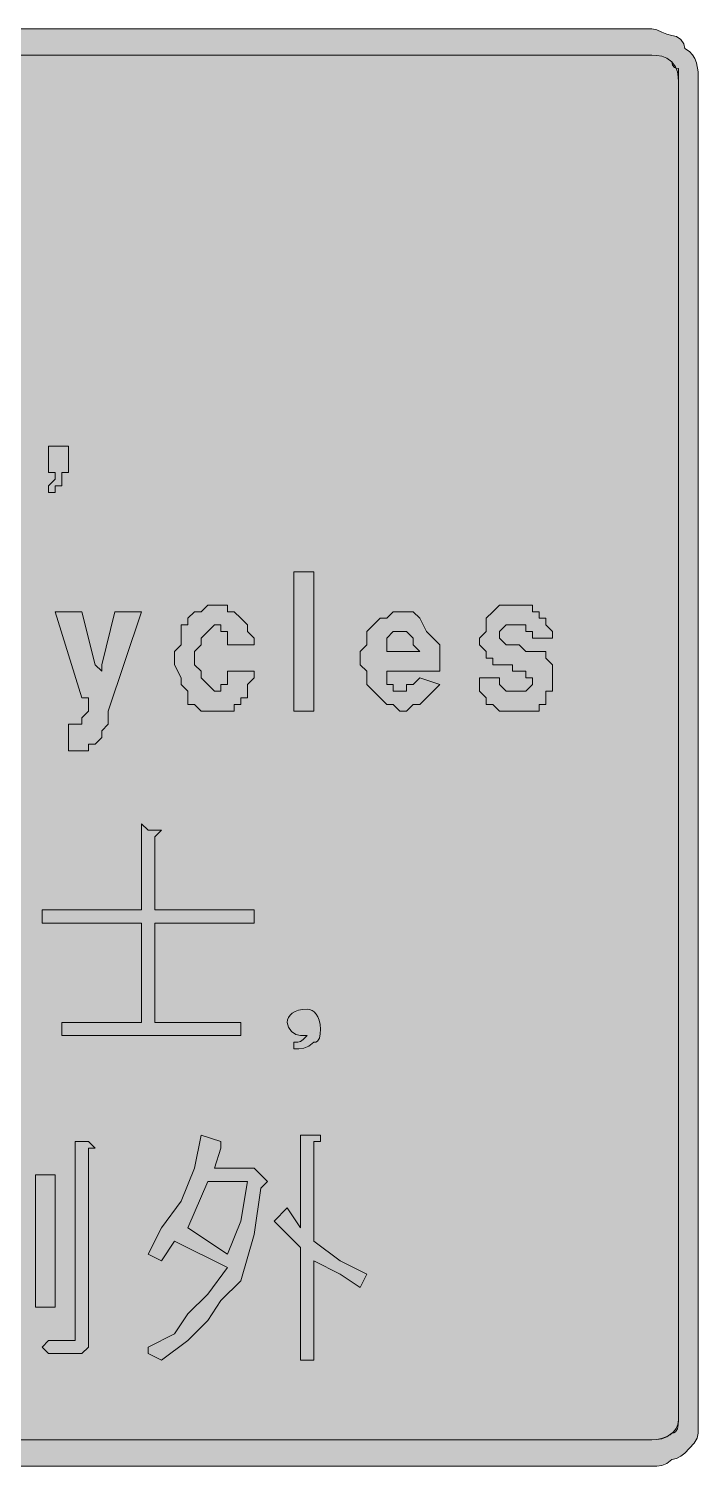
# Model space of a CAD drawing. Header units: metres. Extents: x 7 to 558, y 6 to 266.
# Drawn here: x 436.5 to 557.7, y 5.8 to 266.2 of the extents above; entities that cross this region are included whole.
import ezdxf

# ---------------------------------------------------------------- set-up
doc = ezdxf.new("R2010")
doc.units = ezdxf.units.M
doc.layers.add('FILL_BLACK_000000', color=7, linetype='Continuous', true_color=0x000000)
doc.layers.add('FILL_WHITE_FFFFFF', color=7, linetype='Continuous', true_color=0xffffff)

msp = doc.modelspace()

# ---------------------------------------------------------------- hatches: boundary and pattern name
at = {"layer": 'FILL_BLACK_000000', "true_color": 0x000000}
h = msp.add_hatch(color=7, dxfattribs=at)
h.dxf.hatch_style = 1
h.paths.add_polyline_path([(14.73, 5.91), (13.83, 6.27), (12.93, 6.96), (12.05, 7.15), (11.28, 7.56), (10.53, 8.16), (8.96, 9.96), (7.83, 11.76), (7.44, 12.66), (7.16, 13.56), (6.99, 14.46), (6.93, 15.36), (6.93, 256.56), (6.99, 257.46), (7.16, 258.34), (7.44, 259.2), (7.83, 260.01), (8.34, 260.77), (8.96, 261.45), (9.69, 262.06), (10.53, 262.56), (11.03, 263.4), (11.64, 264.14), (12.32, 264.75), (13.08, 265.26), (13.89, 265.65), (14.75, 265.93), (15.63, 266.1), (16.53, 266.16), (549.33, 266.16), (550.23, 265.97), (551.13, 265.56), (552.03, 265.15), (552.93, 264.96), (553.81, 264.75), (554.58, 264.21), (555.12, 263.44), (555.33, 262.56), (556.12, 262.06), (556.72, 261.45), (557.14, 260.77), (557.43, 260.01), (557.69, 258.34), (557.73, 256.56), (557.73, 15.36), (557.73, 11.76), (557.52, 10.86), (556.98, 9.96), (555.33, 8.16), (554.58, 7.56), (553.81, 7.15), (552.93, 6.96), (552.03, 6.27), (551.13, 5.91), (550.23, 5.78), (549.33, 5.76), (16.53, 5.76), (15.63, 5.78), (14.73, 5.91)])
h.paths.add_polyline_path([(550.23, 10.58), (551.13, 10.71), (552.03, 11.07), (552.93, 11.76), (553.33, 11.81), (553.62, 11.97), (553.98, 12.51), (554.11, 13.28), (554.13, 14.16), (554.13, 256.56), (554.11, 257.46), (553.98, 258.36), (553.62, 259.26), (552.93, 260.16), (552.03, 260.85), (551.13, 261.21), (550.23, 261.34), (549.33, 261.36), (16.53, 261.36), (15.63, 261.34), (14.73, 261.21), (13.83, 260.85), (12.93, 260.16), (11.73, 258.96), (11.73, 256.56), (11.73, 14.16), (11.84, 13.32), (12.14, 12.59), (12.62, 11.97), (13.23, 11.46), (13.96, 11.07), (14.77, 10.79), (15.63, 10.62), (16.53, 10.56), (549.33, 10.56), (550.23, 10.58)], flags=16)
h = msp.add_hatch(color=7, dxfattribs=at)
h.dxf.hatch_style = 1
h.paths.add_polyline_path([(443.73, 185.76), (442.53, 185.76), (442.53, 184.56), (442.53, 183.36), (441.33, 183.36), (441.33, 182.16), (440.13, 182.16), (440.13, 183.36), (441.33, 184.56), (441.33, 185.76), (440.13, 185.76), (440.13, 190.56), (443.73, 190.56), (443.73, 185.76)])
h = msp.add_hatch(color=7, dxfattribs=at)
h.dxf.hatch_style = 1
h.paths.add_polyline_path([(484.53, 167.76), (488.13, 167.76), (488.13, 142.56), (484.53, 142.56), (484.53, 167.76)])
h = msp.add_hatch(color=7, dxfattribs=at)
h.dxf.hatch_style = 1
h.paths.add_polyline_path([(477.33, 148.56), (476.13, 147.36), (476.13, 146.16), (476.13, 144.96), (474.93, 144.96), (474.93, 143.76), (473.73, 143.76), (473.73, 142.56), (472.53, 142.56), (471.33, 142.56), (470.13, 142.56), (468.93, 142.56), (467.73, 142.56), (466.53, 143.76), (465.33, 143.76), (465.33, 144.96), (465.33, 146.16), (464.13, 147.36), (464.13, 148.56), (462.93, 150.96), (462.93, 152.16), (462.93, 153.36), (464.13, 154.56), (464.13, 155.76), (464.13, 156.96), (464.13, 158.16), (465.33, 158.16), (465.33, 159.36), (466.53, 160.56), (467.73, 160.56), (468.93, 161.76), (470.13, 161.76), (471.33, 161.76), (472.53, 161.76), (472.53, 160.56), (473.73, 160.56), (474.93, 159.36), (476.13, 158.16), (476.13, 156.96), (477.33, 155.76), (477.33, 154.56), (472.53, 154.56), (472.53, 155.76), (472.53, 156.96), (471.33, 156.96), (471.33, 158.16), (470.13, 158.16), (468.93, 156.96), (467.73, 155.76), (467.73, 154.56), (466.53, 153.36), (466.53, 152.16), (466.53, 150.96), (467.73, 149.76), (467.73, 148.56), (468.93, 147.36), (470.13, 146.16), (471.33, 146.16), (471.33, 147.36), (472.53, 147.36), (472.53, 148.56), (472.53, 149.76), (477.33, 149.76), (477.33, 148.56)])
h = msp.add_hatch(color=7, dxfattribs=at)
h.dxf.hatch_style = 1
h.paths.add_polyline_path([(521.73, 147.36), (522.93, 146.16), (524.13, 146.16), (525.33, 146.16), (526.53, 146.16), (527.73, 147.36), (527.73, 148.56), (526.53, 148.56), (526.53, 149.76), (525.33, 149.76), (524.13, 149.76), (524.13, 150.96), (522.93, 150.96), (521.73, 150.96), (520.53, 150.96), (520.53, 152.16), (519.33, 152.16), (519.33, 153.36), (518.13, 154.56), (518.13, 155.76), (519.33, 156.96), (519.33, 158.16), (519.33, 159.36), (520.53, 160.56), (521.73, 161.76), (522.93, 161.76), (524.13, 161.76), (525.33, 161.76), (526.53, 161.76), (527.73, 161.76), (527.73, 160.56), (528.93, 160.56), (528.93, 159.36), (530.13, 159.36), (530.13, 158.16), (531.33, 156.96), (531.33, 155.76), (527.73, 155.76), (527.73, 156.96), (526.53, 156.96), (526.53, 158.16), (525.33, 158.16), (524.13, 158.16), (522.93, 158.16), (521.73, 156.96), (521.73, 155.76), (522.93, 154.56), (524.13, 154.56), (525.33, 154.56), (526.53, 153.36), (527.73, 153.36), (528.93, 153.36), (530.13, 153.36), (530.13, 152.16), (531.33, 150.96), (531.33, 149.76), (531.33, 147.36), (531.33, 146.16), (530.13, 146.16), (530.13, 144.96), (530.13, 143.76), (528.93, 143.76), (528.93, 142.56), (527.73, 142.56), (526.53, 142.56), (525.33, 142.56), (524.13, 142.56), (521.73, 142.56), (520.53, 143.76), (519.33, 143.76), (519.33, 144.96), (518.13, 146.16), (518.13, 147.36), (518.13, 148.56), (521.73, 148.56), (521.73, 147.36)])
h = msp.add_hatch(color=7, dxfattribs=at)
h.dxf.hatch_style = 1
h.paths.add_polyline_path([(446.13, 160.56), (448.53, 150.96), (449.73, 149.76), (449.73, 150.96), (452.13, 160.56), (456.93, 160.56), (450.93, 142.56), (450.93, 140.16), (449.73, 138.96), (449.73, 137.76), (448.53, 136.56), (447.33, 136.56), (447.33, 135.36), (446.13, 135.36), (443.73, 135.36), (443.73, 140.16), (444.93, 140.16), (446.13, 140.16), (446.13, 141.36), (447.33, 142.56), (447.33, 143.76), (447.33, 144.96), (446.13, 144.96), (441.33, 160.56), (446.13, 160.56)])
h = msp.add_hatch(color=7, dxfattribs=at)
h.dxf.hatch_style = 1
h.paths.add_polyline_path([(502.53, 147.36), (502.53, 146.16), (503.73, 146.16), (504.93, 146.16), (504.93, 147.36), (506.13, 147.36), (507.33, 148.56), (510.93, 147.36), (509.73, 146.16), (508.53, 144.96), (507.33, 143.76), (506.13, 143.76), (504.93, 142.56), (503.73, 142.56), (502.53, 143.76), (501.33, 143.76), (500.13, 144.96), (498.93, 146.16), (497.73, 147.36), (497.73, 149.76), (496.53, 150.96), (496.53, 153.36), (497.73, 154.56), (497.73, 156.96), (498.93, 158.16), (500.13, 159.36), (501.33, 159.36), (502.53, 160.56), (503.73, 160.56), (506.13, 160.56), (507.33, 159.36), (508.53, 156.96), (509.73, 155.76), (510.93, 154.56), (510.93, 152.16), (510.93, 149.76), (501.33, 149.76), (501.33, 148.56), (501.33, 147.36), (502.53, 147.36)])
h.paths.add_polyline_path([(506.13, 154.56), (506.13, 155.76), (504.93, 156.96), (503.73, 156.96), (502.53, 156.96), (501.33, 155.76), (501.33, 154.56), (501.33, 153.36), (507.33, 153.36), (506.13, 154.56)], flags=16)
h = msp.add_hatch(color=7, dxfattribs=at)
h.dxf.hatch_style = 1
h.paths.add_polyline_path([(459.33, 104.16), (459.33, 86.16), (474.93, 86.16), (474.93, 83.76), (442.53, 83.76), (442.53, 86.16), (456.93, 86.16), (456.93, 104.16), (438.93, 104.16), (438.93, 106.56), (456.93, 106.56), (456.93, 122.16), (458.13, 120.96), (459.33, 120.96), (460.53, 120.96), (459.33, 119.76), (459.33, 106.56), (477.33, 106.56), (477.33, 104.16), (459.33, 104.16)])
h = msp.add_hatch(color=7, dxfattribs=at)
h.dxf.hatch_style = 1
h.paths.add_polyline_path([(487.38, 88.5), (487.81, 88.34), (488.22, 88.05), (488.58, 87.66), (488.89, 87.15), (489.12, 86.54), (489.28, 85.8), (489.33, 84.96), (489.31, 84.08), (489.18, 83.31), (488.82, 82.77), (488.53, 82.61), (488.13, 82.56), (487.23, 81.87), (486.33, 81.51), (485.43, 81.38), (484.53, 81.36), (484.53, 82.56), (485.24, 82.58), (485.73, 82.71), (486.22, 83.07), (486.93, 83.76), (485.73, 83.76), (484.85, 83.97), (484.08, 84.51), (483.54, 85.28), (483.33, 86.16), (483.39, 86.61), (483.55, 87.04), (483.84, 87.45), (484.23, 87.81), (484.74, 88.12), (485.36, 88.35), (486.09, 88.51), (486.93, 88.56), (487.38, 88.5)])
h = msp.add_hatch(color=7, dxfattribs=at)
h.dxf.hatch_style = 1
h.paths.add_polyline_path([(476.13, 59.76), (477.33, 59.76), (478.53, 58.56), (479.73, 57.36), (478.53, 56.16), (477.33, 47.76), (474.93, 39.36), (471.33, 35.76), (468.93, 32.16), (465.33, 28.56), (460.53, 24.96), (458.13, 26.16), (458.13, 27.36), (462.93, 29.76), (465.33, 33.36), (468.93, 36.96), (472.53, 41.76), (462.93, 46.56), (460.53, 42.96), (458.13, 44.16), (460.53, 48.96), (464.13, 53.76), (466.53, 59.76), (467.73, 65.76), (471.33, 64.56), (471.33, 63.36), (470.13, 59.76), (476.13, 59.76)])
h.paths.add_polyline_path([(474.93, 50.16), (476.13, 57.36), (468.93, 57.36), (465.33, 48.96), (472.53, 44.16), (474.93, 50.16)], flags=16)
h = msp.add_hatch(color=7, dxfattribs=at)
h.dxf.hatch_style = 1
h.paths.add_polyline_path([(480.93, 50.16), (483.33, 52.56), (485.73, 48.96), (485.73, 65.76), (488.13, 65.76), (489.33, 65.76), (489.33, 64.56), (488.13, 64.56), (488.13, 46.56), (492.93, 42.96), (497.73, 40.56), (496.53, 38.16), (492.93, 40.56), (488.13, 42.96), (488.13, 24.96), (485.73, 24.96), (485.73, 45.36), (480.93, 50.16)])
h = msp.add_hatch(color=7, dxfattribs=at)
h.dxf.hatch_style = 1
h.paths.add_polyline_path([(446.13, 26.16), (444.93, 26.16), (441.33, 26.16), (440.13, 26.16), (438.93, 27.36), (440.13, 28.56), (441.33, 28.56), (442.53, 28.56), (443.73, 28.56), (444.93, 28.56), (444.93, 29.76), (444.93, 30.96), (444.93, 64.56), (447.33, 64.56), (448.53, 63.36), (447.33, 63.36), (447.33, 29.76), (447.33, 28.56), (447.33, 27.36), (446.13, 26.16)])
h = msp.add_hatch(color=7, dxfattribs=at)
h.dxf.hatch_style = 1
h.paths.add_polyline_path([(440.13, 58.56), (441.33, 58.56), (441.33, 57.36), (441.33, 34.56), (437.73, 34.56), (437.73, 58.56), (440.13, 58.56)])
at = {"layer": 'FILL_WHITE_FFFFFF', "true_color": 0xffffff}
h = msp.add_hatch(color=7, dxfattribs=at)
h.dxf.hatch_style = 1
h.paths.add_polyline_path([(16.53, 10.56), (15.63, 10.58), (14.73, 10.71), (13.83, 11.07), (12.93, 11.76), (12.53, 11.81), (12.24, 11.97), (11.88, 12.51), (11.75, 13.28), (11.73, 14.16), (11.73, 256.56), (11.73, 258.96), (12.93, 260.16), (13.53, 260.31), (13.94, 260.67), (14.08, 260.96), (14.13, 261.36), (16.53, 261.36), (549.33, 261.36), (550.23, 261.34), (551.13, 261.21), (552.03, 260.85), (552.93, 260.16), (553.08, 259.56), (553.44, 259.15), (553.73, 259.01), (554.13, 258.96), (554.13, 256.56), (554.13, 14.16), (554.02, 13.32), (553.72, 12.59), (553.24, 11.97), (552.63, 11.46), (551.9, 11.07), (551.09, 10.79), (550.23, 10.62), (549.33, 10.56), (16.53, 10.56)])

# ---------------------------------------------------------------- linework, layer by layer
at = {"layer": 'FILL_BLACK_000000', "lineweight": 0, "true_color": 0x000000}
for points in [[(16.53, 266.16), (549.33, 266.16), (550.23, 265.97), (551.13, 265.56), (552.03, 265.15), (552.93, 264.96), (553.81, 264.75), (554.58, 264.21), (555.12, 263.44), (555.33, 262.56), (556.12, 262.06), (556.72, 261.45), (557.14, 260.77), (557.43, 260.01), (557.69, 258.34), (557.73, 256.56), (557.73, 15.36), (557.73, 11.76), (557.52, 10.86), (556.98, 9.96), (555.33, 8.16), (554.58, 7.56), (553.81, 7.15), (552.93, 6.96), (552.03, 6.27), (551.13, 5.91), (550.23, 5.78), (549.33, 5.76), (16.53, 5.76)], [(16.53, 10.56), (549.33, 10.56), (550.23, 10.58), (551.13, 10.71), (552.03, 11.07), (552.93, 11.76), (553.33, 11.81), (553.62, 11.97), (553.98, 12.51), (554.11, 13.28), (554.13, 14.16), (554.13, 256.56), (554.11, 257.46), (553.98, 258.36), (553.62, 259.26), (552.93, 260.16), (552.03, 260.85), (551.13, 261.21), (550.23, 261.34), (549.33, 261.36), (16.53, 261.36)]]:
    msp.add_lwpolyline(points, dxfattribs=at)
for points in [[(443.73, 185.76), (442.53, 185.76), (442.53, 184.56), (442.53, 183.36), (441.33, 183.36), (441.33, 182.16), (440.13, 182.16), (440.13, 183.36), (441.33, 184.56), (441.33, 185.76), (440.13, 185.76), (440.13, 190.56), (443.73, 190.56)], [(484.53, 167.76), (488.13, 167.76), (488.13, 142.56), (484.53, 142.56)], [(477.33, 148.56), (476.13, 147.36), (476.13, 146.16), (476.13, 144.96), (474.93, 144.96), (474.93, 143.76), (473.73, 143.76), (473.73, 142.56), (472.53, 142.56), (471.33, 142.56), (470.13, 142.56), (468.93, 142.56), (467.73, 142.56), (466.53, 143.76), (465.33, 143.76), (465.33, 144.96), (465.33, 146.16), (464.13, 147.36), (464.13, 148.56), (462.93, 150.96), (462.93, 152.16), (462.93, 153.36), (464.13, 154.56), (464.13, 155.76), (464.13, 156.96), (464.13, 158.16), (465.33, 158.16), (465.33, 159.36), (466.53, 160.56), (467.73, 160.56), (468.93, 161.76), (470.13, 161.76), (471.33, 161.76), (472.53, 161.76), (472.53, 160.56), (473.73, 160.56), (474.93, 159.36), (476.13, 158.16), (476.13, 156.96), (477.33, 155.76), (477.33, 154.56), (472.53, 154.56), (472.53, 155.76), (472.53, 156.96), (471.33, 156.96), (471.33, 158.16), (470.13, 158.16), (468.93, 156.96), (467.73, 155.76), (467.73, 154.56), (466.53, 153.36), (466.53, 152.16), (466.53, 150.96), (467.73, 149.76), (467.73, 148.56), (468.93, 147.36), (470.13, 146.16), (471.33, 146.16), (471.33, 147.36), (472.53, 147.36), (472.53, 148.56), (472.53, 149.76), (477.33, 149.76)], [(521.73, 147.36), (522.93, 146.16), (524.13, 146.16), (525.33, 146.16), (526.53, 146.16), (527.73, 147.36), (527.73, 148.56), (526.53, 148.56), (526.53, 149.76), (525.33, 149.76), (524.13, 149.76), (524.13, 150.96), (522.93, 150.96), (521.73, 150.96), (520.53, 150.96), (520.53, 152.16), (519.33, 152.16), (519.33, 153.36), (518.13, 154.56), (518.13, 155.76), (519.33, 156.96), (519.33, 158.16), (519.33, 159.36), (520.53, 160.56), (521.73, 161.76), (522.93, 161.76), (524.13, 161.76), (525.33, 161.76), (526.53, 161.76), (527.73, 161.76), (527.73, 160.56), (528.93, 160.56), (528.93, 159.36), (530.13, 159.36), (530.13, 158.16), (531.33, 156.96), (531.33, 155.76), (527.73, 155.76), (527.73, 156.96), (526.53, 156.96), (526.53, 158.16), (525.33, 158.16), (524.13, 158.16), (522.93, 158.16), (521.73, 156.96), (521.73, 155.76), (522.93, 154.56), (524.13, 154.56), (525.33, 154.56), (526.53, 153.36), (527.73, 153.36), (528.93, 153.36), (530.13, 153.36), (530.13, 152.16), (531.33, 150.96), (531.33, 149.76), (531.33, 147.36), (531.33, 146.16), (530.13, 146.16), (530.13, 144.96), (530.13, 143.76), (528.93, 143.76), (528.93, 142.56), (527.73, 142.56), (526.53, 142.56), (525.33, 142.56), (524.13, 142.56), (521.73, 142.56), (520.53, 143.76), (519.33, 143.76), (519.33, 144.96), (518.13, 146.16), (518.13, 147.36), (518.13, 148.56), (521.73, 148.56)], [(446.13, 160.56), (448.53, 150.96), (449.73, 149.76), (449.73, 150.96), (452.13, 160.56), (456.93, 160.56), (450.93, 142.56), (450.93, 140.16), (449.73, 138.96), (449.73, 137.76), (448.53, 136.56), (447.33, 136.56), (447.33, 135.36), (446.13, 135.36), (443.73, 135.36), (443.73, 140.16), (444.93, 140.16), (446.13, 140.16), (446.13, 141.36), (447.33, 142.56), (447.33, 143.76), (447.33, 144.96), (446.13, 144.96), (441.33, 160.56)], [(502.53, 147.36), (502.53, 146.16), (503.73, 146.16), (504.93, 146.16), (504.93, 147.36), (506.13, 147.36), (507.33, 148.56), (510.93, 147.36), (509.73, 146.16), (508.53, 144.96), (507.33, 143.76), (506.13, 143.76), (504.93, 142.56), (503.73, 142.56), (502.53, 143.76), (501.33, 143.76), (500.13, 144.96), (498.93, 146.16), (497.73, 147.36), (497.73, 149.76), (496.53, 150.96), (496.53, 153.36), (497.73, 154.56), (497.73, 156.96), (498.93, 158.16), (500.13, 159.36), (501.33, 159.36), (502.53, 160.56), (503.73, 160.56), (506.13, 160.56), (507.33, 159.36), (508.53, 156.96), (509.73, 155.76), (510.93, 154.56), (510.93, 152.16), (510.93, 149.76), (501.33, 149.76), (501.33, 148.56), (501.33, 147.36)], [(506.13, 154.56), (506.13, 155.76), (504.93, 156.96), (503.73, 156.96), (502.53, 156.96), (501.33, 155.76), (501.33, 154.56), (501.33, 153.36), (507.33, 153.36)], [(459.33, 104.16), (459.33, 86.16), (474.93, 86.16), (474.93, 83.76), (442.53, 83.76), (442.53, 86.16), (456.93, 86.16), (456.93, 104.16), (438.93, 104.16), (438.93, 106.56), (456.93, 106.56), (456.93, 122.16), (458.13, 120.96), (459.33, 120.96), (460.53, 120.96), (459.33, 119.76), (459.33, 106.56), (477.33, 106.56), (477.33, 104.16)], [(487.38, 88.5), (487.81, 88.34), (488.22, 88.05), (488.58, 87.66), (488.89, 87.15), (489.12, 86.54), (489.28, 85.8), (489.33, 84.96), (489.31, 84.08), (489.18, 83.31), (488.82, 82.77), (488.53, 82.61), (488.13, 82.56), (487.23, 81.87), (486.33, 81.51), (485.43, 81.38), (484.53, 81.36), (484.53, 82.56), (485.24, 82.58), (485.73, 82.71), (486.22, 83.07), (486.93, 83.76), (485.73, 83.76), (484.85, 83.97), (484.08, 84.51), (483.54, 85.28), (483.33, 86.16), (483.39, 86.61), (483.55, 87.04), (483.84, 87.45), (484.23, 87.81), (484.74, 88.12), (485.36, 88.35), (486.09, 88.51), (486.93, 88.56)], [(476.13, 59.76), (477.33, 59.76), (478.53, 58.56), (479.73, 57.36), (478.53, 56.16), (477.33, 47.76), (474.93, 39.36), (471.33, 35.76), (468.93, 32.16), (465.33, 28.56), (460.53, 24.96), (458.13, 26.16), (458.13, 27.36), (462.93, 29.76), (465.33, 33.36), (468.93, 36.96), (472.53, 41.76), (462.93, 46.56), (460.53, 42.96), (458.13, 44.16), (460.53, 48.96), (464.13, 53.76), (466.53, 59.76), (467.73, 65.76), (471.33, 64.56), (471.33, 63.36), (470.13, 59.76)], [(480.93, 50.16), (483.33, 52.56), (485.73, 48.96), (485.73, 65.76), (488.13, 65.76), (489.33, 65.76), (489.33, 64.56), (488.13, 64.56), (488.13, 46.56), (492.93, 42.96), (497.73, 40.56), (496.53, 38.16), (492.93, 40.56), (488.13, 42.96), (488.13, 24.96), (485.73, 24.96), (485.73, 45.36)], [(446.13, 26.16), (444.93, 26.16), (441.33, 26.16), (440.13, 26.16), (438.93, 27.36), (440.13, 28.56), (441.33, 28.56), (442.53, 28.56), (443.73, 28.56), (444.93, 28.56), (444.93, 29.76), (444.93, 30.96), (444.93, 64.56), (447.33, 64.56), (448.53, 63.36), (447.33, 63.36), (447.33, 29.76), (447.33, 28.56), (447.33, 27.36)], [(440.13, 58.56), (441.33, 58.56), (441.33, 57.36), (441.33, 34.56), (437.73, 34.56), (437.73, 58.56)], [(474.93, 50.16), (476.13, 57.36), (468.93, 57.36), (465.33, 48.96), (472.53, 44.16)]]:
    msp.add_lwpolyline(points, close=True, dxfattribs=at)
at = {"layer": 'FILL_WHITE_FFFFFF', "lineweight": 0, "true_color": 0xffffff}
msp.add_lwpolyline([(16.53, 261.36), (549.33, 261.36), (550.23, 261.34), (551.13, 261.21), (552.03, 260.85), (552.93, 260.16), (553.08, 259.56), (553.44, 259.15), (553.73, 259.01), (554.13, 258.96), (554.13, 256.56), (554.13, 14.16), (554.02, 13.32), (553.72, 12.59), (553.24, 11.97), (552.63, 11.46), (551.9, 11.07), (551.09, 10.79), (550.23, 10.62), (549.33, 10.56), (16.53, 10.56)], dxfattribs=at)

doc.saveas('drawing.dxf')
